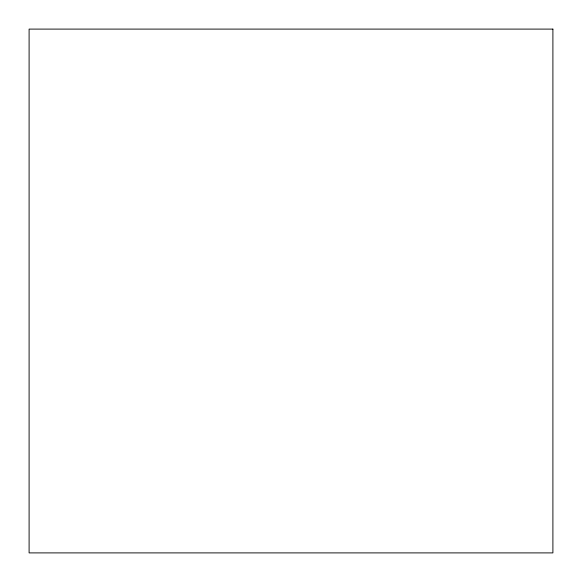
<?xml version="1.0" encoding="UTF-8"?>
<svg xmlns="http://www.w3.org/2000/svg" width="582" height="582" viewBox="0 0 582 582"><rect width="100%" height="100%" fill="white"/><g stroke="black" fill="none" stroke-linecap="round" stroke-linejoin="round"><path stroke-width="0.87" d="M552.9 29.1L29.1 29.1L29.1 552.9L552.9 552.9L552.9 29.1"/></g></svg>
